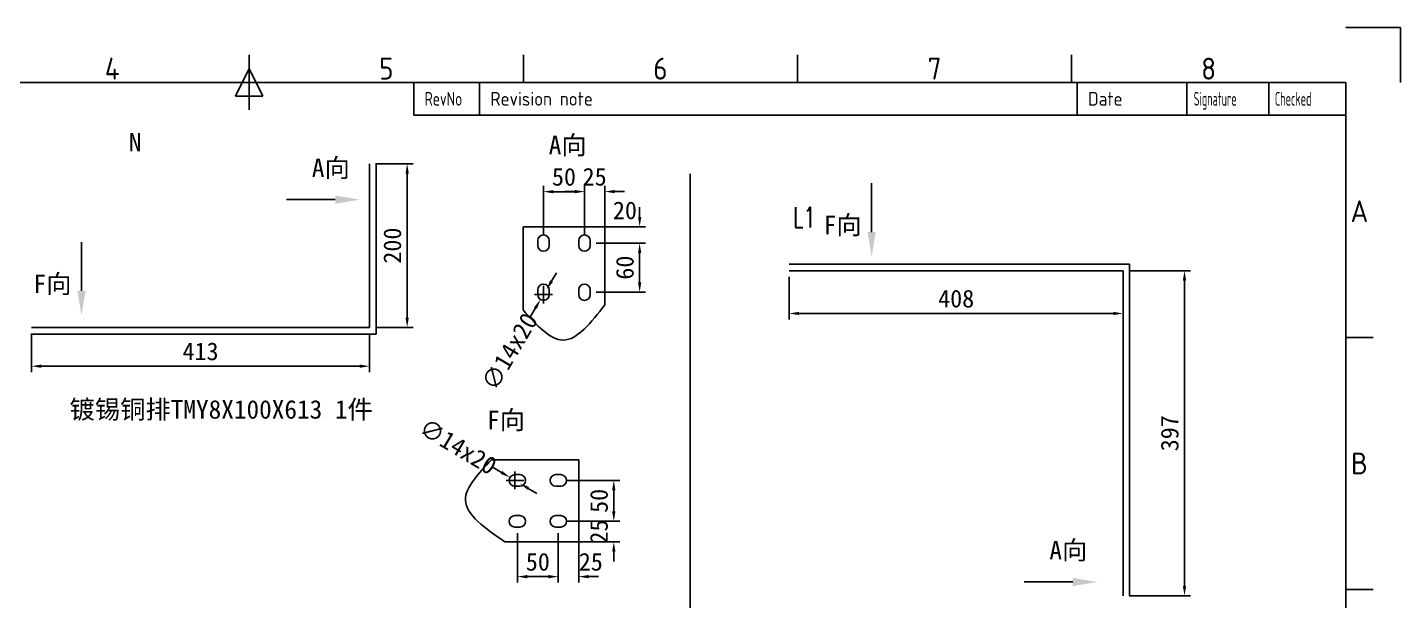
# Model space of a CAD drawing. Extents: x -48968009 to 2588125, y -43922717 to 2.
# Drawn here: x 2525330 to 2527008, y -614422 to -613722 of the extents above; entities that cross this region are included whole.
import ezdxf
from ezdxf.enums import TextEntityAlignment as Align

# ---------------------------------------------------------------- set-up
doc = ezdxf.new("R2010")
doc.units = 0
doc.header["$LTSCALE"] = 1000
doc.header["$MEASUREMENT"] = 0
doc.layers.get('DEFPOINTS').update_dxf_attribs({"linetype": 'CONTINUOUS'})
for name, color, linetype in [('$1-强电干线', 7, 'CONTINUOUS'), ('FRAME025', 7, 'CONTINUOUS'), ('FRAME050', 6, 'CONTINUOUS'), ('FRAME070', 5, 'CONTINUOUS'), ('FRAME200', 8, 'CONTINUOUS'), ('图层4', 221, 'CONTINUOUS'), ('图层6', 221, 'CONTINUOUS')]:
    doc.layers.add(name, color=color, linetype=linetype)
doc.styles.add('_TCH_DIM', font='SIMPLEX', dxfattribs={"width": 0.8, "height": 3.5, "bigfont": 'HZTXT'})
doc.styles.add('ISOCP', font='isocp.shx')
doc.dimstyles.new('NORMAL', dxfattribs={"dimscale": 0.2, "dimtxt": 0.18, "dimasz": 0.18, "dimexe": 0.18, "dimexo": 0.0625, "dimgap": 0.09, "dimtad": 0, "dimtih": 1, "dimtoh": 1, "dimdec": 4, "dimzin": 0, "dimdsep": 46, "dimtxsty": 'Standard', "dimcen": 0.09, "dimadec": 0, "dimazin": 0, "dimtfac": 1, "dimtdec": 4, "dimtofl": 0, "dimtmove": 0, "dimatfit": 3, "dimfxl": 1, "dimtolj": 1, "dimtzin": 0, "dimarcsym": 0})

# ---------------------------------------------------------------- blocks, each defined once
blk = doc.blocks.new('SAFSDF')
at = {"layer": 'FRAME050'}
for p, q in [((2409272.5, -560567.3), (2409272.5, -560478.2)), ((2409717.7, -560522.8), (2409717.7, -560478.2)), ((2410162.9, -560522.8), (2410162.9, -560478.2)), ((2410608.1, -560522.8), (2410608.1, -560478.2)), ((2409272.5, -560500.5), (2409250.2, -560545)), ((2409294.7, -560545), (2409272.5, -560500.5)), ((2409250.2, -560545), (2409294.7, -560545)), ((2411097.8, -560936.8), (2411053.3, -560936.8)), ((2411097.8, -561346.4), (2411053.3, -561346.4))]:
    blk.add_line(p, q, dxfattribs=at)
at = {"layer": 'FRAME070'}
for p, q in [((2411053.3, -560522.8), (2407491.6, -560522.8)), ((2409539.6, -560576.2), (2409539.6, -560522.8)), ((2409646.4, -560576.2), (2409646.4, -560522.8)), ((2410617, -560576.2), (2410617, -560522.8)), ((2410795.1, -560576.2), (2410795.1, -560522.8)), ((2410928.6, -560576.2), (2410928.6, -560522.8)), ((2411053.3, -562989.2), (2411053.3, -560522.8)), ((2409539.6, -560576.2), (2411053.3, -560576.2))]:
    blk.add_line(p, q, dxfattribs=at)
at = {"layer": 'FRAME200'}
for p, q in [((2411142.3, -560433.7), (2411053.3, -560433.7)), ((2411142.3, -560522.8), (2411142.3, -560433.7))]:
    blk.add_line(p, q, dxfattribs=at)
at = {"layer": 'FRAME025', "ltscale": 0.8, "style": 'ISOCP', "width": 0.8}
blk.add_text('RevNo', height=22.26, dxfattribs=at).set_placement((2409557.4, -560549.5), align=Align.MIDDLE_LEFT)
at = {"layer": 'FRAME025', "style": 'ISOCP'}
for s, height, p in [('Revision note', 22.261, (2409664.2, -560549.5)), ('Date', 22.26, (2410634.8, -560549.5))]:
    blk.add_text(s, height=height, dxfattribs=at).set_placement(p, align=Align.MIDDLE_LEFT)
at = {"layer": 'FRAME025', "style": 'ISOCP', "width": 0.6}
for s, p in [('Signature', (2410806.3, -560549.5)), ('Checked', (2410938.3, -560549.5))]:
    blk.add_text(s, height=22.26, dxfattribs=at).set_placement(p, align=Align.MIDDLE_LEFT)
at = {"layer": 'FRAME050', "style": 'ISOCP'}
for s, p in [('4', (2409049.9, -560500.5)), ('5', (2409495.1, -560500.5)), ('6', (2409940.3, -560500.5)), ('7', (2410385.5, -560500.5)), ('8', (2410830.7, -560500.5)), ('A', (2411075.6, -560732)), ('B', (2411075.6, -561141.6))]:
    blk.add_text(s, height=35.6, dxfattribs=at).set_placement(p, align=Align.MIDDLE)
blk = doc.blocks.new('*D757')
at = {"layer": 'DEFPOINTS', "color": 0}
for p in [(2441592.4, -570696.2), (2441592.4, -570746.2), (2441657.2, -570746.2)]:
    blk.add_point(p, dxfattribs=at)
at = {"layer": '图层4', "lineweight": -2}
for p, q in [((2441599.9, -570696.2), (2441664.4, -570696.2)), ((2441657.2, -570708.2), (2441657.2, -570734.2)), ((2441599.9, -570746.2), (2441664.4, -570746.2))]:
    blk.add_line(p, q, dxfattribs=at)
at = {"layer": '图层4'}
for points in [[(2441655.2, -570708.2), (2441659.2, -570708.2), (2441657.2, -570696.2)], [(2441655.2, -570734.2), (2441659.2, -570734.2), (2441657.2, -570746.2)]]:
    blk.add_solid(points, dxfattribs=at)
at = {"layer": '图层4', "insert": (2441639.2, -570721.2), "char_height": 21.6, "attachment_point": 5, "rotation": 90}
blk.add_mtext('\\A1;50', dxfattribs=at)
blk = doc.blocks.new('*D758')
at = {"layer": 'DEFPOINTS', "color": 0}
for p in [(2441626, -570746.2), (2441607.3, -570771.2), (2441657.2, -570771.2)]:
    blk.add_point(p, dxfattribs=at)
at = {"layer": '图层4', "lineweight": -2}
for p, q in [((2441657.2, -570734.2), (2441657.2, -570722.2)), ((2441633.5, -570746.2), (2441664.4, -570746.2)), ((2441614.8, -570771.2), (2441664.4, -570771.2)), ((2441657.2, -570783.2), (2441657.2, -570795.2))]:
    blk.add_line(p, q, dxfattribs=at)
at = {"layer": '图层4'}
for points in [[(2441655.2, -570734.2), (2441659.2, -570734.2), (2441657.2, -570746.2)], [(2441655.2, -570783.2), (2441659.2, -570783.2), (2441657.2, -570771.2)]]:
    blk.add_solid(points, dxfattribs=at)
at = {"layer": '图层4', "insert": (2441639.2, -570758.7), "char_height": 21.6, "attachment_point": 5, "rotation": 90}
blk.add_mtext('\\A1;25', dxfattribs=at)
blk = doc.blocks.new('*D759')
at = {"layer": 'DEFPOINTS', "color": 0}
for p in [(2441589.4, -570753.2), (2441614.4, -570753.2), (2441614.4, -570813.8)]:
    blk.add_point(p, dxfattribs=at)
at = {"layer": '图层4', "lineweight": -2}
for p, q in [((2441589.4, -570760.7), (2441589.4, -570821)), ((2441614.4, -570760.7), (2441614.4, -570821)), ((2441577.4, -570813.8), (2441565.4, -570813.8)), ((2441626.4, -570813.8), (2441638.4, -570813.8))]:
    blk.add_line(p, q, dxfattribs=at)
at = {"layer": '图层4'}
for points in [[(2441577.4, -570811.8), (2441577.4, -570815.8), (2441589.4, -570813.8)], [(2441626.4, -570811.8), (2441626.4, -570815.8), (2441614.4, -570813.8)]]:
    blk.add_solid(points, dxfattribs=at)
at = {"layer": '图层4', "insert": (2441629.1, -570795.8), "char_height": 21.6, "attachment_point": 5}
blk.add_mtext('\\A1;25', dxfattribs=at)
blk = doc.blocks.new('*D760')
at = {"layer": 'DEFPOINTS', "color": 0}
for p in [(2441539.4, -570753.2), (2441589.4, -570772), (2441539.4, -570813.8)]:
    blk.add_point(p, dxfattribs=at)
at = {"layer": '图层4', "lineweight": -2}
for p, q in [((2441539.4, -570760.7), (2441539.4, -570821)), ((2441589.4, -570779.5), (2441589.4, -570821)), ((2441577.4, -570813.8), (2441551.4, -570813.8))]:
    blk.add_line(p, q, dxfattribs=at)
at = {"layer": '图层4'}
for points in [[(2441551.4, -570811.8), (2441551.4, -570815.8), (2441539.4, -570813.8)], [(2441577.4, -570811.8), (2441577.4, -570815.8), (2441589.4, -570813.8)]]:
    blk.add_solid(points, dxfattribs=at)
at = {"layer": '图层4', "insert": (2441564.4, -570795.8), "char_height": 21.6, "attachment_point": 5}
blk.add_mtext('\\A1;50', dxfattribs=at)
blk = doc.blocks.new('*D761')
at = {"layer": 'DEFPOINTS', "color": 0}
for p in [(2441530.4, -570692.7), (2441542.4, -570699.8)]:
    blk.add_point(p, dxfattribs=at)
at = {"layer": '图层4', "lineweight": -2}
for p, q in [((2441520, -570686.5), (2441509.7, -570680.4)), ((2441536.4, -570707), (2441536.4, -570685.4)), ((2441525.6, -570696.2), (2441547.2, -570696.2)), ((2441552.7, -570706), (2441563, -570712.1))]:
    blk.add_line(p, q, dxfattribs=at)
blk.add_arc((2441536.4, -570696.2), 7, 90.2985, 180, dxfattribs=at)
at = {"layer": '图层4'}
for points in [[(2441521.1, -570684.8), (2441519, -570688.2), (2441530.4, -570692.7)], [(2441553.7, -570704.2), (2441551.7, -570707.7), (2441542.4, -570699.8)]]:
    blk.add_solid(points, dxfattribs=at)
at = {"layer": '图层4', "insert": (2441466.9, -570654.9), "char_height": 21.6, "attachment_point": 5, "rotation": 329.2313}
blk.add_mtext('\\A1;∅14x20', dxfattribs=at)
blk = doc.blocks.new('*D1867')
at = {"layer": 'DEFPOINTS', "color": 0}
for p in [(2445459.9, -622923.4), (2445409.9, -622983.2), (2445459.9, -622983.2)]:
    blk.add_point(p, dxfattribs=at)
at = {"layer": '图层4', "lineweight": -2}
for p, q in [((2445409.9, -622975.7), (2445409.9, -622916.2)), ((2445421.9, -622923.4), (2445447.9, -622923.4)), ((2445459.9, -622975.7), (2445459.9, -622916.2))]:
    blk.add_line(p, q, dxfattribs=at)
at = {"layer": '图层4'}
for points in [[(2445421.9, -622921.4), (2445421.9, -622925.4), (2445409.9, -622923.4)], [(2445447.9, -622921.4), (2445447.9, -622925.4), (2445459.9, -622923.4)]]:
    blk.add_solid(points, dxfattribs=at)
at = {"layer": '图层4', "insert": (2445434.9, -622905.4), "char_height": 21.6, "attachment_point": 5}
blk.add_mtext('\\A1;50', dxfattribs=at)
blk = doc.blocks.new('*D1868')
at = {"layer": 'DEFPOINTS', "color": 0}
for p in [(2445484.9, -622923.3), (2445459.9, -622954.5), (2445484.9, -622973.2)]:
    blk.add_point(p, dxfattribs=at)
at = {"layer": '图层4', "lineweight": -2}
for p, q in [((2445447.9, -622923.3), (2445435.9, -622923.3)), ((2445459.9, -622947), (2445459.9, -622916.1)), ((2445484.9, -622965.7), (2445484.9, -622916.1)), ((2445496.9, -622923.3), (2445508.9, -622923.3))]:
    blk.add_line(p, q, dxfattribs=at)
at = {"layer": '图层4'}
for points in [[(2445447.9, -622921.3), (2445447.9, -622925.3), (2445459.9, -622923.3)], [(2445496.9, -622921.3), (2445496.9, -622925.3), (2445484.9, -622923.3)]]:
    blk.add_solid(points, dxfattribs=at)
at = {"layer": '图层4', "insert": (2445472.4, -622905.3), "char_height": 21.6, "attachment_point": 5}
blk.add_mtext('\\A1;25', dxfattribs=at)
blk = doc.blocks.new('*D1869')
at = {"layer": 'DEFPOINTS', "color": 0}
for p in [(2445466.9, -622966.2), (2445527.4, -622966.2), (2445466.9, -622986.2)]:
    blk.add_point(p, dxfattribs=at)
at = {"layer": '图层4', "lineweight": -2}
for p, q in [((2445527.4, -622954.2), (2445527.4, -622942.2)), ((2445474.4, -622966.2), (2445534.6, -622966.2)), ((2445474.4, -622986.2), (2445534.6, -622986.2)), ((2445527.4, -622998.2), (2445527.4, -623010.2))]:
    blk.add_line(p, q, dxfattribs=at)
at = {"layer": '图层4'}
for points in [[(2445525.4, -622954.2), (2445529.4, -622954.2), (2445527.4, -622966.2)], [(2445525.4, -622998.2), (2445529.4, -622998.2), (2445527.4, -622986.2)]]:
    blk.add_solid(points, dxfattribs=at)
at = {"layer": '图层4', "insert": (2445509.4, -622946.4), "char_height": 21.6, "attachment_point": 5}
blk.add_mtext('\\A1;20', dxfattribs=at)
blk = doc.blocks.new('*D1870')
at = {"layer": 'DEFPOINTS', "color": 0}
for p in [(2445485.6, -622986.2), (2445466.9, -623046.2), (2445527.4, -623046.2)]:
    blk.add_point(p, dxfattribs=at)
at = {"layer": '图层4', "lineweight": -2}
for p, q in [((2445493.1, -622986.2), (2445534.6, -622986.2)), ((2445527.4, -622998.2), (2445527.4, -623034.2)), ((2445474.4, -623046.2), (2445534.6, -623046.2))]:
    blk.add_line(p, q, dxfattribs=at)
at = {"layer": '图层4'}
for points in [[(2445525.4, -622998.2), (2445529.4, -622998.2), (2445527.4, -622986.2)], [(2445525.4, -623034.2), (2445529.4, -623034.2), (2445527.4, -623046.2)]]:
    blk.add_solid(points, dxfattribs=at)
at = {"layer": '图层4', "insert": (2445509.4, -623016.2), "char_height": 21.6, "attachment_point": 5, "rotation": 90}
blk.add_mtext('\\A1;60', dxfattribs=at)
blk = doc.blocks.new('*D1871')
at = {"layer": 'DEFPOINTS', "color": 0}
for p in [(2445413.5, -623043.1), (2445406.3, -623055.2)]:
    blk.add_point(p, dxfattribs=at)
at = {"layer": '图层4', "lineweight": -2}
for p, q in [((2445419.6, -623032.8), (2445425.7, -623022.5)), ((2445409.9, -623060), (2445409.9, -623038.4)), ((2445399.1, -623049.2), (2445420.7, -623049.2)), ((2445400.2, -623065.5), (2445394, -623075.8))]:
    blk.add_line(p, q, dxfattribs=at)
at = {"layer": '图层4'}
for points in [[(2445417.9, -623031.8), (2445421.3, -623033.9), (2445413.5, -623043.1)], [(2445398.4, -623064.5), (2445401.9, -623066.5), (2445406.3, -623055.2)]]:
    blk.add_solid(points, dxfattribs=at)
at = {"layer": '图层4', "insert": (2445368.5, -623118.7), "char_height": 21.6, "attachment_point": 5, "rotation": 59.2313}
blk.add_mtext('\\A1;∅14x20', dxfattribs=at)
blk = doc.blocks.new('*D2046')
at = {"layer": 'DEFPOINTS', "color": 0}
for p in [(2525335, -614088.8), (2525748, -614088.8), (2525335, -614136.1)]:
    blk.add_point(p, dxfattribs=at)
at = {"layer": '图层6', "lineweight": -2}
for p, q in [((2525335, -614096.3), (2525335, -614143.3)), ((2525748, -614096.3), (2525748, -614143.3)), ((2525736, -614136.1), (2525347, -614136.1))]:
    blk.add_line(p, q, dxfattribs=at)
at = {"layer": '图层6'}
for points in [[(2525347, -614134.1), (2525347, -614138.1), (2525335, -614136.1)], [(2525736, -614134.1), (2525736, -614138.1), (2525748, -614136.1)]]:
    blk.add_solid(points, dxfattribs=at)
at = {"layer": '图层6', "insert": (2525541.5, -614118.1), "char_height": 21.6, "attachment_point": 5}
blk.add_mtext('\\A1;413', dxfattribs=at)
blk = doc.blocks.new('*D2047')
at = {"layer": 'DEFPOINTS', "color": 0}
for p in [(2525748, -613888.8), (2525794, -613888.8), (2525748, -614088.8)]:
    blk.add_point(p, dxfattribs=at)
at = {"layer": '图层6', "lineweight": -2}
for p, q in [((2525755.5, -613888.8), (2525801.2, -613888.8)), ((2525794, -614076.8), (2525794, -613900.8)), ((2525755.5, -614088.8), (2525801.2, -614088.8))]:
    blk.add_line(p, q, dxfattribs=at)
at = {"layer": '图层6'}
for points in [[(2525792, -613900.8), (2525796, -613900.8), (2525794, -613888.8)], [(2525792, -614076.8), (2525796, -614076.8), (2525794, -614088.8)]]:
    blk.add_solid(points, dxfattribs=at)
at = {"layer": '图层6', "insert": (2525776, -613988.8), "char_height": 21.6, "attachment_point": 5, "rotation": 90}
blk.add_mtext('\\A1;200', dxfattribs=at)
blk = doc.blocks.new('*D2049')
at = {"layer": 'DEFPOINTS', "color": 0}
for p in [(2526260.9, -614019.5), (2526668.9, -614019.5), (2526668.9, -614071.7)]:
    blk.add_point(p, dxfattribs=at)
at = {"layer": '图层6', "lineweight": -2}
for p, q in [((2526260.9, -614027), (2526260.9, -614078.9)), ((2526668.9, -614027), (2526668.9, -614078.9)), ((2526272.9, -614071.7), (2526656.9, -614071.7))]:
    blk.add_line(p, q, dxfattribs=at)
at = {"layer": '图层6'}
for points in [[(2526272.9, -614069.7), (2526272.9, -614073.7), (2526260.9, -614071.7)], [(2526656.9, -614069.7), (2526656.9, -614073.7), (2526668.9, -614071.7)]]:
    blk.add_solid(points, dxfattribs=at)
at = {"layer": '图层6', "insert": (2526464.9, -614053.7), "char_height": 21.6, "attachment_point": 5}
blk.add_mtext('\\A1;408', dxfattribs=at)
blk = doc.blocks.new('*D2050')
at = {"layer": 'DEFPOINTS', "color": 0}
for p in [(2526668.9, -614019.5), (2526668.9, -614416.5), (2526743.9, -614416.5)]:
    blk.add_point(p, dxfattribs=at)
at = {"layer": '图层6', "lineweight": -2}
for p, q in [((2526676.4, -614019.5), (2526751.1, -614019.5)), ((2526743.9, -614031.5), (2526743.9, -614404.5)), ((2526676.4, -614416.5), (2526751.1, -614416.5))]:
    blk.add_line(p, q, dxfattribs=at)
at = {"layer": '图层6'}
for points in [[(2526741.9, -614031.5), (2526745.9, -614031.5), (2526743.9, -614019.5)], [(2526741.9, -614404.5), (2526745.9, -614404.5), (2526743.9, -614416.5)]]:
    blk.add_solid(points, dxfattribs=at)
at = {"layer": '图层6', "insert": (2526725.9, -614218), "char_height": 21.6, "attachment_point": 5, "rotation": 90}
blk.add_mtext('\\A1;397', dxfattribs=at)
blk = doc.blocks.new('DXXX')
at = {"layer": '图层4', "color": 33}
for p, q in [((2441507.7, -570671.2), (2441614.4, -570671.2)), ((2441614.4, -570671.2), (2441614.4, -570771.2)), ((2441542.4, -570689.2), (2441536.4, -570689.2)), ((2441592.4, -570689.2), (2441586.4, -570689.2)), ((2441536.4, -570703.2), (2441542.4, -570703.2)), ((2441586.4, -570703.2), (2441592.4, -570703.2)), ((2441542.4, -570739.2), (2441536.4, -570739.2)), ((2441592.4, -570739.2), (2441586.4, -570739.2)), ((2441536.4, -570753.2), (2441542.4, -570753.2)), ((2441586.4, -570753.2), (2441592.4, -570753.2)), ((2441524, -570771.2), (2441614.4, -570771.2))]:
    blk.add_line(p, q, dxfattribs=at)
for centre, start, end in [((2441536.4, -570696.2), 90, 270), ((2441542.4, -570696.2), 270, 90), ((2441586.4, -570696.2), 90, 270), ((2441592.4, -570696.2), 270, 90), ((2441536.4, -570746.2), 90, 270), ((2441542.4, -570746.2), 270, 90), ((2441586.4, -570746.2), 90, 270), ((2441592.4, -570746.2), 270, 90)]:
    blk.add_arc(centre, 7, start, end, dxfattribs=at)
blk.add_spline([(2441507.7, -570671.2), (2441475.9, -570720.1), (2441524, -570771.2)], degree=3, dxfattribs=at)
at = {"layer": '图层4', "insert": (2441525.6, -570623.6), "char_height": 22.68, "attachment_point": 5}
blk.add_mtext('\\A1;F{\\fSimSun|b0|i0|c134|p2;向}', dxfattribs=at)
at = {"layer": '图层4', "color": 33}
dim = blk.add_diameter_dim_2p(p1=(2441542.4, -570699.8), p2=(2441530.4, -570692.7), text='<>x20', dimstyle='NORMAL', override={"dimscale": 120, "dimasz": 0.1, "dimexe": 0.06, "dimgap": 0.06, "dimtad": 1, "dimtih": 0, "dimdec": 0, "dimclrd": 256, "dimclre": 256, "dimclrt": 256, "dimtdec": 0, "dimtix": 1, "dimtmove": 2, "dimfxl": 250, "dimtfillclr": 2}, dxfattribs=at)
dim.commit()
dim.dimension.update_dxf_attribs({"geometry": '*D761', "text_midpoint": (2441466.9, -570654.9), "dimtype": 131})
for base, p1, p2, picture, middle in [((2441657.2, -570746.2), (2441592.4, -570696.2), (2441592.4, -570746.2), '*D757', (2441639.2, -570721.2)), ((2441657.2, -570771.2), (2441626, -570746.2), (2441607.3, -570771.2), '*D758', (2441639.2, -570758.7))]:
    dim = blk.add_linear_dim(base=base, p1=p1, p2=p2, angle=270, dimstyle='NORMAL', override={"dimscale": 120, "dimasz": 0.1, "dimexe": 0.06, "dimgap": 0.06, "dimtad": 1, "dimtih": 0, "dimdec": 0, "dimclrd": 256, "dimclre": 256, "dimclrt": 256, "dimtdec": 0, "dimtix": 1, "dimtmove": 2, "dimfxl": 250, "dimtfillclr": 2}, dxfattribs=at)
    dim.commit()
    dim.dimension.update_dxf_attribs({"geometry": picture, "text_midpoint": middle})
dim = blk.add_linear_dim(base=(2441539.4, -570813.8), p1=(2441589.4, -570772), p2=(2441539.4, -570753.2), dimstyle='NORMAL', override={"dimscale": 120, "dimasz": 0.1, "dimexe": 0.06, "dimgap": 0.06, "dimtad": 1, "dimtih": 0, "dimdec": 0, "dimclrd": 256, "dimclre": 256, "dimclrt": 256, "dimtdec": 0, "dimtix": 1, "dimtmove": 2, "dimfxl": 250, "dimtfillclr": 2}, dxfattribs=at)
dim.commit()
dim.dimension.update_dxf_attribs({"geometry": '*D760', "text_midpoint": (2441564.4, -570795.8)})
dim = blk.add_linear_dim(base=(2441614.4, -570813.8), p1=(2441589.4, -570753.2), p2=(2441614.4, -570753.2), dimstyle='NORMAL', override={"dimscale": 120, "dimasz": 0.1, "dimexe": 0.06, "dimgap": 0.06, "dimtad": 1, "dimtih": 0, "dimdec": 0, "dimclrd": 256, "dimclre": 256, "dimclrt": 256, "dimtdec": 0, "dimtix": 1, "dimtmove": 2, "dimfxl": 250, "dimtfillclr": 2}, dxfattribs=at)
dim.commit()
dim.dimension.update_dxf_attribs({"geometry": '*D759', "text_midpoint": (2441629.1, -570795.8), "dimtype": 128})
blk = doc.blocks.new('TYTYTTRY54')
at = {"layer": '图层4', "color": 33}
for p, q in [((2445384.9, -623067.8), (2445384.9, -622966.2)), ((2445384.9, -622966.2), (2445484.9, -622966.2)), ((2445484.9, -623061.6), (2445484.9, -622966.2)), ((2445402.9, -622983.2), (2445402.9, -622989.2)), ((2445416.9, -622989.2), (2445416.9, -622983.2)), ((2445452.9, -622983.2), (2445452.9, -622989.2)), ((2445466.9, -622989.2), (2445466.9, -622983.2)), ((2445402.9, -623043.2), (2445402.9, -623049.2)), ((2445416.9, -623049.2), (2445416.9, -623043.2)), ((2445452.9, -623043.2), (2445452.9, -623049.2)), ((2445466.9, -623049.2), (2445466.9, -623043.2))]:
    blk.add_line(p, q, dxfattribs=at)
for centre, start, end in [((2445409.9, -622983.2), 0, 180), ((2445459.9, -622983.2), 0, 180), ((2445409.9, -622989.2), 180, 0), ((2445459.9, -622989.2), 180, 0), ((2445409.9, -623043.2), 0, 180), ((2445459.9, -623043.2), 0, 180), ((2445409.9, -623049.2), 180, 0), ((2445459.9, -623049.2), 180, 0)]:
    blk.add_arc(centre, 7, start, end, dxfattribs=at)
blk.add_spline([(2445384.9, -623067.8), (2445433.8, -623104.7), (2445484.9, -623061.6)], degree=3, dxfattribs=at)
at = {"layer": '图层4', "insert": (2445439.5, -622867.7), "char_height": 22.68, "attachment_point": 5}
blk.add_mtext('\\A1;A{\\fSimSun|b0|i0|c134|p2;向}', dxfattribs=at)
at = {"layer": '图层4', "color": 33}
for base, p1, p2, picture, middle in [((2445459.9, -622923.4), (2445409.9, -622983.2), (2445459.9, -622983.2), '*D1867', (2445434.9, -622905.4)), ((2445484.9, -622923.3), (2445459.9, -622954.5), (2445484.9, -622973.2), '*D1868', (2445472.4, -622905.3))]:
    dim = blk.add_linear_dim(base=base, p1=p1, p2=p2, dimstyle='NORMAL', override={"dimscale": 120, "dimasz": 0.1, "dimexe": 0.06, "dimgap": 0.06, "dimtad": 1, "dimtih": 0, "dimdec": 0, "dimclrd": 256, "dimclre": 256, "dimclrt": 256, "dimtdec": 0, "dimtix": 1, "dimtmove": 2, "dimfxl": 250, "dimtfillclr": 2}, dxfattribs=at)
    dim.commit()
    dim.dimension.update_dxf_attribs({"geometry": picture, "text_midpoint": middle})
dim = blk.add_linear_dim(base=(2445527.4, -622966.2), p1=(2445466.9, -622986.2), p2=(2445466.9, -622966.2), angle=90, dimstyle='NORMAL', override={"dimscale": 120, "dimasz": 0.1, "dimexe": 0.06, "dimgap": 0.06, "dimtad": 1, "dimtih": 0, "dimdec": 0, "dimclrd": 256, "dimclre": 256, "dimclrt": 256, "dimtdec": 0, "dimtix": 1, "dimtmove": 2, "dimfxl": 250, "dimtfillclr": 2}, dxfattribs=at)
dim.commit()
dim.dimension.update_dxf_attribs({"geometry": '*D1869', "text_midpoint": (2445509.4, -622946.4), "dimtype": 128})
dim = blk.add_linear_dim(base=(2445527.4, -623046.2), p1=(2445485.6, -622986.2), p2=(2445466.9, -623046.2), angle=90, dimstyle='NORMAL', override={"dimscale": 120, "dimasz": 0.1, "dimexe": 0.06, "dimgap": 0.06, "dimtad": 1, "dimtih": 0, "dimdec": 0, "dimclrd": 256, "dimclre": 256, "dimclrt": 256, "dimtdec": 0, "dimtix": 1, "dimtmove": 2, "dimfxl": 250, "dimtfillclr": 2}, dxfattribs=at)
dim.commit()
dim.dimension.update_dxf_attribs({"geometry": '*D1870', "text_midpoint": (2445509.4, -623016.2)})
dim = blk.add_diameter_dim_2p(p1=(2445413.5, -623043.1), p2=(2445406.3, -623055.2), text='<>x20', dimstyle='NORMAL', override={"dimscale": 120, "dimasz": 0.1, "dimexe": 0.06, "dimgap": 0.06, "dimtad": 1, "dimtih": 0, "dimdec": 0, "dimclrd": 256, "dimclre": 256, "dimclrt": 256, "dimtdec": 0, "dimtix": 1, "dimtmove": 2, "dimfxl": 250, "dimtfillclr": 2}, dxfattribs=at)
dim.commit()
dim.dimension.update_dxf_attribs({"geometry": '*D1871', "text_midpoint": (2445368.5, -623118.7), "dimtype": 131})

msp = doc.modelspace()

# ---------------------------------------------------------------- linework, layer by layer
at = {"layer": '图层4'}
for p, q in [((2526361.6, -613972.3), (2526361.6, -613912.7)), ((2525706.1, -613932.6), (2525646.5, -613932.6)), ((2525396, -614044.2), (2525396, -613984.6)), ((2526607.4, -614399.7), (2526547.8, -614399.7))]:
    msp.add_line(p, q, dxfattribs=at)
for points in [[(2525706.1, -613927.6), (2525706.1, -613937.6), (2525736.1, -613932.6)], [(2526366.6, -613972.3), (2526356.6, -613972.3), (2526361.6, -614002.3)], [(2525401, -614044.2), (2525391, -614044.2), (2525396, -614074.2)], [(2526607.4, -614394.7), (2526607.4, -614404.7), (2526637.4, -614399.7)]]:
    msp.add_solid(points, dxfattribs=at)
at = {"layer": '图层6', "color": 33}
for p, q in [((2525748, -614088.8), (2525748, -613888.8)), ((2525756, -614096.8), (2525756, -613888.8)), ((2526139.8, -613901), (2526139.8, -615274.6)), ((2526260.9, -614011.5), (2526676.9, -614011.5)), ((2526676.9, -614416.5), (2526676.9, -614011.5)), ((2526260.9, -614019.5), (2526668.9, -614019.5)), ((2526668.9, -614416.5), (2526668.9, -614019.5)), ((2525335, -614088.8), (2525748, -614088.8)), ((2525335, -614096.8), (2525756, -614096.8))]:
    msp.add_line(p, q, dxfattribs=at)

# ---------------------------------------------------------------- block references
at = {"layer": '图层4', "color": 33, "xscale": 0.7523999999684747, "yscale": 0.7523999999975786, "zscale": 0.7524000000000001}
msp.add_blockref('SAFSDF', (712864.4, -192052), dxfattribs=at)
at = {"layer": '图层4', "color": 33}
msp.add_blockref('DXXX', (84389.3, -43579.4), dxfattribs=at)
at = {"layer": '图层6', "color": 33}
msp.add_blockref('TYTYTTRY54', (80550.7, 9000.5), dxfattribs=at)

# ---------------------------------------------------------------- texts
at = {"layer": '$1-强电干线', "color": 1, "style": '_TCH_DIM', "width": 0.705882}
msp.add_text('L1', height=24.99, dxfattribs=at).set_placement((2526265.4, -613966.8))
at = {"layer": '图层4'}
msp.add_text('N', height=22.7, dxfattribs=at).set_placement((2525453.9, -613873.8))
at = {"layer": '图层4', "char_height": 22.68, "attachment_point": 5}
for s, insert in [('\\A1;A{\\fSimSun|b0|i0|c134|p2;向}', (2525700.7, -613895)), ('\\A1;F{\\fSimSun|b0|i0|c134|p2;向}', (2526326.3, -613964.8)), ('\\A1;F{\\fSimSun|b0|i0|c134|p2;向}', (2525360.6, -614036.7)), ('{\\fSimSun|b0|i0|c134|p2;镀锡铜排TMY8X100X613 1件}', (2525566.7, -614190.1)), ('\\A1;A{\\fSimSun|b0|i0|c134|p2;向}', (2526602, -614362.1))]:
    msp.add_mtext(s, dxfattribs=dict(at, insert=insert))

# ---------------------------------------------------------------- dimensions: what is measured, and where the dimension line sits
at = {"layer": '图层6', "color": 33}
for base, p1, p2, picture, middle in [((2525794, -613888.8), (2525748, -614088.8), (2525748, -613888.8), '*D2047', (2525776, -613988.8)), ((2526743.9, -614416.5), (2526668.9, -614019.5), (2526668.9, -614416.5), '*D2050', (2526725.9, -614218))]:
    dim = msp.add_linear_dim(base=base, p1=p1, p2=p2, angle=90, dimstyle='NORMAL', override={"dimscale": 120, "dimasz": 0.1, "dimexe": 0.06, "dimgap": 0.06, "dimtad": 1, "dimtih": 0, "dimdec": 0, "dimclrd": 256, "dimclre": 256, "dimclrt": 256, "dimtdec": 0, "dimtix": 1, "dimtmove": 2, "dimatfit": 0, "dimfxl": 250, "dimtfillclr": 2}, dxfattribs=at)
    dim.commit()
    dim.dimension.update_dxf_attribs({"geometry": picture, "text_midpoint": middle})
for base, p1, p2, picture, middle in [((2526668.9, -614071.7), (2526260.9, -614019.5), (2526668.9, -614019.5), '*D2049', (2526464.9, -614053.7)), ((2525335, -614136.1), (2525748, -614088.8), (2525335, -614088.8), '*D2046', (2525541.5, -614118.1))]:
    dim = msp.add_linear_dim(base=base, p1=p1, p2=p2, dimstyle='NORMAL', override={"dimscale": 120, "dimasz": 0.1, "dimexe": 0.06, "dimgap": 0.06, "dimtad": 1, "dimtih": 0, "dimdec": 0, "dimclrd": 256, "dimclre": 256, "dimclrt": 256, "dimtdec": 0, "dimtix": 1, "dimtmove": 2, "dimatfit": 0, "dimfxl": 250, "dimtfillclr": 2}, dxfattribs=at)
    dim.commit()
    dim.dimension.update_dxf_attribs({"geometry": picture, "text_midpoint": middle})

doc.saveas('drawing.dxf')
